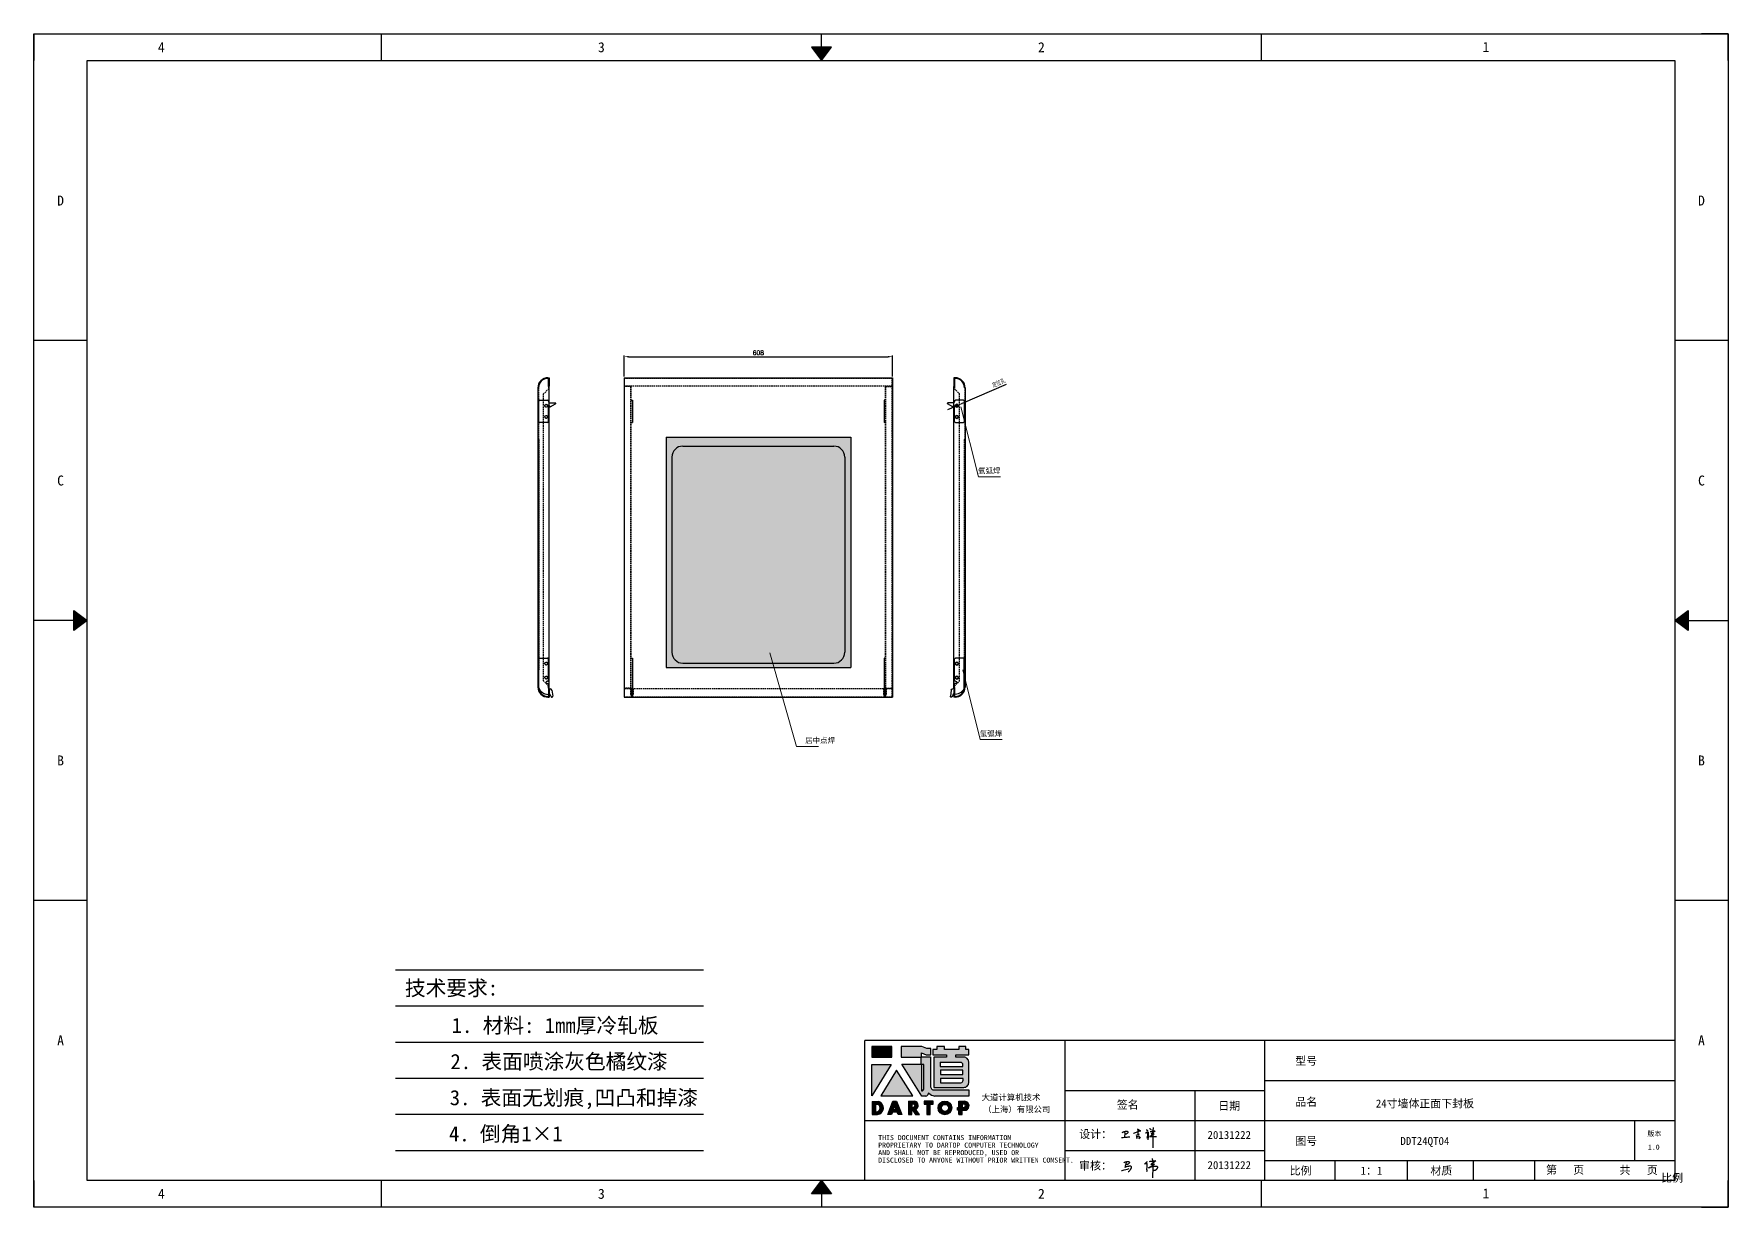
# Model space of a CAD drawing. Header units: millimetres. Extents: x 120943 to 145233, y 4425 to 40233.
# Drawn here: x 130429 to 134268, y 37574 to 40233 of the extents above; entities that cross this region are included whole.
import ezdxf
from ezdxf.enums import TextEntityAlignment as Align

# ---------------------------------------------------------------- set-up
doc = ezdxf.new("R2010")
doc.units = ezdxf.units.MM
doc.linetypes.add('DOT', pattern=[0.25, 0, -0.25])
doc.linetypes.add('HIDDEN2', pattern=[4.7625, 3.175, -1.5875])
for name, color, linetype in [('4', 7, 'Continuous'), ('hidden', 3, 'HIDDEN2'), ('print', 30, 'Continuous')]:
    doc.layers.add(name, color=color, linetype=linetype)
doc.layers.add('dim', color=2, linetype='Continuous', lineweight=9)
doc.styles.add('Dartop', font='SIMFANG.TTF')
doc.styles.add('HZ', font='SimSun.ttf')
doc.styles.add('hzHT', font='SIMHEI.TTF')
doc.styles.get("Standard").update_dxf_attribs({"font": 'txt', "bigfont": 'gbcbig.shx'})
doc.dimstyles.new('2-small', dxfattribs={"dimtxt": 10, "dimasz": 10, "dimexe": 3, "dimexo": 3, "dimgap": 4, "dimtad": 1, "dimtxsty": 'Standard', "dimcen": 5, "dimazin": 0, "dimtfac": 1, "dimtmove": 0, "dimatfit": 3, "dimfxl": 1, "dimarcsym": 0})

# ---------------------------------------------------------------- blocks, each defined once
blk = doc.blocks.new('*U527')
at = {"color": 254, "linetype": 'Continuous', "extrusion": (0, 0, -1)}
for points in [[(-17, 0.333), (-16.812, 0.25), (-17, 0.5)], [(-17, 0.333), (-17.188, 0.25), (-16.812, 0.25)], [(-17, 0.333), (-17, 0.5), (-17.188, 0.25)]]:
    blk.add_solid(points, dxfattribs=at)
blk = doc.blocks.new('*U526')
at = {"color": 254, "linetype": 'Continuous', "extrusion": (0, 0, -1)}
for points in [[(-33.167, 11), (-33, 11), (-33.25, 11.188)], [(-33.167, 11), (-33.25, 11.188), (-33.25, 10.812)], [(-33.167, 11), (-33.25, 10.812), (-33, 11)]]:
    blk.add_solid(points, dxfattribs=at)
blk = doc.blocks.new('*U528')
at = {"color": 254, "linetype": 'Continuous'}
for points in [[(17, 21.667), (17.188, 21.75), (16.812, 21.75)], [(17, 21.667), (16.812, 21.75), (17, 21.5)], [(17, 21.667), (17, 21.5), (17.188, 21.75)]]:
    blk.add_solid(points, dxfattribs=at)
blk = doc.blocks.new('*U525')
at = {"color": 254, "linetype": 'Continuous', "extrusion": (0, 0, -1)}
for points in [[(-0.833, 11), (-0.75, 10.812), (-0.75, 11.188)], [(-0.833, 11), (-0.75, 11.188), (-1, 11)], [(-0.833, 11), (-1, 11), (-0.75, 10.812)]]:
    blk.add_solid(points, dxfattribs=at)
blk = doc.blocks.new('dadao')
for p, q in [((48, 19.2), (44.9, 10.4)), ((44.9, 10.4), (51.2, 10.4)), ((51.2, 10.4), (48, 19.2))]:
    blk.add_line(p, q)
for points in [[(41.8, 121.6), (41.8, 143.7), (-0.4, 143.7), (-0.4, 121.6), (41.8, 121.6)], [(104.8, 122), (104.8, 130.3), (114.1, 126.3), (124.2, 126.3), (124.2, 139.6), (115.9, 139.6), (105.1, 143.9), (61.5, 143.9)], [(61.7, 144), (61.7, 121.3), (103.9, 121.3)], [(113.4, 38.7), (105.1, 38.7), (63, 106.5), (103.9, 106.5), (103.9, 120.9), (103.9, 121.3)], [(109.7, 53.6), (109.7, 106.2), (104.3, 106.2), (104.3, 50.4), (106.6, 50.4)], [(144.6, 94.4), (144.6, 84.8), (192, 84.8), (192, 94.1), (144.9, 94.1)], [(120.2, 45), (119.5, 45), (119.5, 44.6)], [(0, 28), (0, 0), (11.8, 0)], [(0.1, 28), (14, 28)], [(7.1, 21.8), (7.1, 6.1), (12, 6.1)], [(7.1, 21.8), (11.4, 21.8)], [(76.8, 28.2), (76.8, 0), (84.1, 0), (84.1, 11.1), (91.6, -0.1), (100.3, -0.1), (91.7, 11.1)], [(76.8, 28.2), (90.6, 28.2)], [(84, 22.7), (84, 15.3), (87.2, 15.3)], [(84, 22.7), (87.3, 22.7)], [(183.7, 0), (183.7, 9.6), (180.6, 9.6), (180.6, 14.9), (183.8, 14.9), (183.8, 28.1), (196.1, 28.1), (196.5, 28.1)], [(183.7, 0), (190.9, 0), (190.9, 9.6), (198.8, 9.6)], [(194.9, 22.3), (190.8, 22.3), (190.8, 15), (194.4, 15)]]:
    blk.add_lwpolyline(points)
blk.add_lwpolyline([(137.1, 144.2), (137.1, 137.9), (128.3, 137.9), (128.3, 126.5), (157.3, 126.5), (157.3, 121.5), (130.3, 121.5), (130.3, 57.5), (194.4, 57.5, 0.414214), (204.4, 67.5), (204.4, 111.3, 0.414214), (194.4, 121.3), (177.5, 121.3), (177.5, 126.3), (204.7, 126.3), (204.7, 137.7), (198.2, 137.7), (198.2, 143.9), (183.3, 143.9), (183.3, 138), (153, 138), (153, 144.2), (137.1, 144.2)], format="xyb", close=True)
for points in [[(104.8, 122), (123.4, 122), (123.4, 60, 0.414214), (131.4, 52), (204.8, 52), (204.8, 39.1), (131.7, 39.1)], [(144.3, 110.8), (144.3, 101.8), (192.3, 101.8), (192.3, 105.5, 0.414214), (187.3, 110.5), (144.3, 110.5)], [(144.6, 77), (144.6, 67.5), (187.6, 67.5, 0.414214), (192.6, 72.5), (192.6, 76.4), (144.6, 76.4)]]:
    blk.add_lwpolyline(points, format="xyb")
for points in [[(-0.3, 106.2), (40.4, 106.2), (-0.3, 39.7), (-0.3, 106.2)], [(51.7, 94.1), (18.4, 39.3), (86.2, 39.3)], [(43.8, 28.2), (51.8, 28.2), (62.6, -0.1), (55, -0.1), (53.2, 5), (42.9, 5), (41.1, 0), (33.6, 0)], [(110, 28.1), (110, 21.9), (116, 21.9), (116, -0.1), (123.2, -0.1), (123.2, 22), (129.2, 22), (129.2, 28.1), (110, 28.1)]]:
    blk.add_lwpolyline(points, close=True)
for radius in [14.5, 7.44]:
    blk.add_circle((154.2, 14.2), radius)
for centre, radius, start, end in [((99.2, 60.7), 12.6, 305.6399, 325.969), ((111.6, 46.7), 8.19, 282.9811, 347.6627), ((136, 61.7), 22.9, 226.7358, 259.3209), ((8.5, 13.9), 8.49, 294.2143, 69.7177), ((9.6, 14.2), 14.4, 278.6604, 72.3203), ((86.4, 19), 3.8, 282.527, 76.7196), ((88.6, 19.4), 8.95, 290.6073, 77.2124), ((193.7, 18.7), 3.8, 280.9891, 72.5513), ((195.7, 18.6), 9.51, 288.8959, 85.2442)]:
    blk.add_arc(centre, radius, start, end)
blk = doc.blocks.new('h')
for p, q in [((20768.1, -2360.9), (20773, -2359.1)), ((20769.5, -2366.9), (20769.8, -2370.6)), ((20769.8, -2370.6), (20770.9, -2378)), ((20770.9, -2378), (20771.5, -2370.6)), ((20772.4, -2369.3), (20774.9, -2367.8)), ((20773, -2359.1), (20784.1, -2355.2)), ((20773.3, -2331.8), (20775.3, -2338.7)), ((20789.1, -2340.9), (20773.5, -2331.9)), ((20775.3, -2338.7), (20775.6, -2351.2)), ((20775.6, -2351.2), (20775.5, -2357.3)), ((20782.2, -2369.2), (20780, -2377.1)), ((20780, -2377.1), (20788.3, -2371.3)), ((20780.1, -2366.4), (20780.8, -2366.4)), ((20781.9, -2367.4), (20782.2, -2369.2)), ((20845.7, -2343.5), (20848.4, -2353)), ((20848.9, -2370.3), (20847.9, -2424)), ((20848.4, -2353), (20848.9, -2370.3))]:
    blk.add_line(p, q)
for points in [[(20696.6, -2372.4, 0.002073), (20710.6, -2371.9, 0.016137), (20719.6, -2371.3, 0.008314), (20736.9, -2369.3)], [(20699.1, -2348.2, -0.029745), (20704.6, -2345.4, -0.046842), (20708.4, -2344.2, -0.00919), (20714.3, -2343, -0.018517), (20717.2, -2342.5, -0.037841), (20720.3, -2342.4, -0.039541), (20723.2, -2342.8, -0.149785), (20726, -2344.3, -0.204935), (20726.9, -2346.6, -0.074872), (20726.5, -2348.3, -0.061615), (20725.6, -2350.3, -0.034204), (20723.8, -2352.6, -0.045776), (20722.3, -2354.1, -0.054985), (20720.4, -2355.3, -0.036348), (20717.3, -2356.5, -0.067752), (20715.7, -2356.8, -0.043553), (20713.2, -2356.7)], [(20755, -2351.9, -0.024077), (20759.9, -2350.1, -0.013147), (20768.7, -2346.5, -0.00522), (20775.4, -2344.1, -0.018517), (20777.3, -2343.4, -0.008274), (20786.3, -2341, -0.039541), (20788.3, -2340.8, -0.079216), (20789.4, -2341, -0.204935)], [(20813.5, -2350.1, 0.007348), (20815.9, -2348.7, 0.008421), (20818, -2347.3, 0.009459), (20819.7, -2346.2, -0.016325), (20820.7, -2345.5, -0.173771), (20821.8, -2345.3, -0.085159), (20823.9, -2346, -0.125883), (20826, -2347.9, -0.160659), (20826.6, -2350.1, -0.010447), (20826.5, -2352.3, -0.008247), (20826.2, -2355.1, -0.002698), (20825.3, -2374, 0.001562), (20823.9, -2383.7, 0.016137)], [(20816.8, -2335, -0.053561), (20819.6, -2336.1, -0.075272), (20821.3, -2337.3, -0.005295), (20822.5, -2338.5, -0.009337), (20823.1, -2339.1, -0.026146), (20823.7, -2339.8, -0.016644), (20824.5, -2340.9)], [(20832.1, -2329.2, -0.053561), (20834.9, -2330.3, -0.075272), (20836.7, -2331.5, -0.005295), (20837.8, -2332.6, -0.009337), (20838.5, -2333.3, -0.026146), (20839, -2334, -0.016644), (20839.8, -2335.1)], [(20836, -2343.7, -0.02797), (20842.1, -2342.6, -0.048868), (20845.6, -2342.2, -0.00919), (20851.1, -2341.4, -0.018517), (20853.9, -2341.1, -0.037841), (20856.7, -2341.2, -0.039541), (20859.4, -2341.6, -0.018282), (20840.6, -2354.7, -0.000937)], [(20847.6, -2340.2, 0.021784), (20849.6, -2335.9, 0.028296), (20850.8, -2332.4, 0.008136), (20851.9, -2328.2, 0.028913), (20852.2, -2327, 0.08193), (20852.1, -2325.9, 0.075058), (20851.7, -2324.7, 0.275043)]]:
    blk.add_lwpolyline(points, format="xyb")
for points in [[(20711.3, -2343.5), (20711.3, -2343.5), (20711.5, -2355.8), (20710.7, -2368), (20710.6, -2371.9)], [(20821.5, -2350.6), (20822.4, -2359.2), (20822.2, -2364.9), (20821.7, -2369), (20821.3, -2376.3), (20823.6, -2368.5), (20827.2, -2366.3), (20829.5, -2366.3)], [(20840.6, -2354.7), (20850, -2354.7), (20855, -2354.3), (20845.9, -2361.1), (20840.5, -2364), (20833, -2367.5), (20863.2, -2367.4), (20865.9, -2367.3)]]:
    blk.add_lwpolyline(points)
for centre, radius, start, end in [((20773.7, -2371.2), 2.3, 121.9907, 163.60158), ((20787.5, -2406), 40.3, 100.61827, 108.24823), ((20780.8, -2367.6), 1.15, 9.4675, 90)]:
    blk.add_arc(centre, radius, start, end)
blk = doc.blocks.new('DDDDDD')
for p, q in [((19689.8, 37775.3), (19689.8, 37793.5)), ((19691.8, 37795.5), (19692.1, 37795.5)), ((19696.1, 37799.5), (19696.1, 37810.9)), ((19705.1, 37799.3), (19698, 37811.4)), ((19704.7, 37798.5), (19703.6, 37798.5)), ((19738.6, 37795.5), (19703.6, 37795.5)), ((19740.6, 37793.5), (19740.6, 37775.3)), ((19738.6, 37773.3), (19691.8, 37773.3))]:
    blk.add_line(p, q)
for centre in [(19702.5, 37790.5), (19727.9, 37790.5)]:
    blk.add_circle(centre, 3.25)
for centre, radius, start, end in [((19691.8, 37793.5), 2, 90, 180), ((19692.1, 37799.5), 4, 270, 0), ((19697.1, 37810.9), 1, 30.6997, 180), ((19703.6, 37797), 1.5, 90, 270), ((19704.7, 37799), 0.5, 270, 30.6997), ((19738.6, 37793.5), 2, 0, 90), ((19691.8, 37775.3), 2, 180, 270), ((19738.6, 37775.3), 2, 270, 0)]:
    blk.add_arc(centre, radius, start, end)
blk = doc.blocks.new('*D1632')
at = {"color": 0, "lineweight": -2}
for p, q in [((132632.8, 39438.6), (132532.7, 39395.7)), ((132517.6, 39389.1), (132523.5, 39391.7)), ((132508.4, 39385.2), (132499.2, 39381.2))]:
    blk.add_line(p, q, dxfattribs=at)
at = {"color": 0}
for points in [[(132532.1, 39397.2), (132533.4, 39394.1), (132523.5, 39391.7)], [(132507.7, 39386.7), (132509, 39383.7), (132517.6, 39389.1)]]:
    blk.add_solid(points, dxfattribs=at)
at = {"layer": 'Defpoints', "color": 0}
for p in [(132523.5, 39391.7, 78.2), (132517.6, 39389.1, 78.2)]:
    blk.add_point(p, dxfattribs=at)
at = {"color": 0, "insert": (132615.8, 39441.5), "char_height": 10, "attachment_point": 5, "rotation": 23.243}
blk.add_mtext('定位孔', dxfattribs=at)
blk = doc.blocks.new('GFARGAR')
for p, q in [((19842.4, 37776), (19842.4, 37794.2)), ((19894.9, 37796.2), (19844.4, 37796.2)), ((19894.9, 37793.7), (19894.9, 37796.2)), ((19899.9, 37793.7), (19899.9, 37796.2)), ((19908.9, 37796.2), (19899.9, 37796.2)), ((19912.4, 37799.7), (19912.4, 37800.2)), ((19915.4, 37803.7), (19928.7, 37805.7)), ((19924.6, 37799.1), (19930, 37801.9)), ((19910, 37774), (19844.4, 37774))]:
    blk.add_line(p, q)
for centre in [(19855.1, 37791.1), (19886.8, 37791.1)]:
    blk.add_circle(centre, 3.25)
for centre, radius, start, end in [((19844.4, 37794.2), 2, 90, 180), ((19897.4, 37793.7), 2.5, 180, 0), ((19908.9, 37799.7), 3.5, 270, 0), ((19900.9, 37796.2), 24, 292.1424, 356.2875), ((19915.9, 37800.2), 3.5, 98.5308, 180), ((19925.5, 37797.3), 2, 118.0725, 230.0086), ((19922.9, 37794.2), 2, 12.8853, 50.0086), ((19929, 37803.7), 2, 298.0725, 98.5308), ((19844.4, 37776), 2, 180, 270)]:
    blk.add_arc(centre, radius, start, end)
blk = doc.blocks.new('*D1093')
at = {"color": 0, "lineweight": -2}
for p, q in [((132632.8, 39438.6), (132532.7, 39395.7)), ((132517.6, 39389.1), (132523.5, 39391.7)), ((132508.4, 39385.2), (132499.2, 39381.2))]:
    blk.add_line(p, q, dxfattribs=at)
at = {"color": 0}
for points in [[(132532.1, 39397.2), (132533.4, 39394.1), (132523.5, 39391.7)], [(132507.7, 39386.7), (132509, 39383.7), (132517.6, 39389.1)]]:
    blk.add_solid(points, dxfattribs=at)
at = {"layer": 'Defpoints', "color": 0}
for p in [(132523.5, 39391.7, 78.2), (132517.6, 39389.1, 78.2)]:
    blk.add_point(p, dxfattribs=at)
at = {"color": 0, "insert": (132615.8, 39441.5), "char_height": 10, "attachment_point": 5, "rotation": 23.243}
blk.add_mtext('定位孔', dxfattribs=at)
blk = doc.blocks.new('*D1703')
at = {"layer": 'Defpoints', "color": 0}
for p in [(132374.9, 39501.6), (131766.9, 39454, 68.2), (132374.9, 39454, 68.2)]:
    blk.add_point(p, dxfattribs=at)
at = {"layer": 'dim', "color": 0, "lineweight": -2}
for p, q in [((131766.9, 39457), (131766.9, 39504.6)), ((131776.9, 39501.6), (132364.9, 39501.6)), ((132374.9, 39457), (132374.9, 39504.6))]:
    blk.add_line(p, q, dxfattribs=at)
at = {"layer": 'dim', "color": 0}
for points in [[(131776.9, 39503.3), (131776.9, 39499.9), (131766.9, 39501.6)], [(132364.9, 39503.3), (132364.9, 39499.9), (132374.9, 39501.6)]]:
    blk.add_solid(points, dxfattribs=at)
at = {"layer": 'dim', "color": 0, "insert": (132070.9, 39510.6), "char_height": 10, "attachment_point": 5}
blk.add_mtext('608', dxfattribs=at)

msp = doc.modelspace()

# ---------------------------------------------------------------- hatches: boundary and pattern name
for points in [[(132373.414, 37937.921), (132328.212, 37937.921), (132328.212, 37914.304), (132373.414, 37914.304)], [(132371.958, 37897.78), (132328.333, 37897.78), (132328.333, 37826.551)], [(132384.052, 37884.854), (132348.389, 37826.077), (132421.007, 37826.077)], [(132467.116, 37814.05), (132446.479, 37814.05), (132446.479, 37807.503), (132452.918, 37807.503), (132452.918, 37783.909), (132460.627, 37783.909), (132460.627, 37807.518), (132467.116, 37807.518)]]:
    msp.add_hatch(color=0).paths.add_polyline_path(points)
h = msp.add_hatch(color=0)
h.paths.add_polyline_path([(132440.965, 37923.568), (132450.941, 37919.258), (132461.727, 37919.258), (132461.727, 37933.533), (132452.828, 37933.533), (132441.234, 37938.112), (132394.773, 37938.112), (132394.773, 37913.97), (132439.979, 37913.97), (132439.979, 37913.481), (132439.979, 37898.051), (132396.142, 37898.051), (132441.231, 37825.487), (132450.16, 37825.487, 0.27937482), (132456.678, 37831.825), (132456.678, 37832.159), (132457.465, 37832.159, 0.14314537), (132469.757, 37825.904), (132548.108, 37825.904), (132548.108, 37839.666), (132469.424, 37839.666, -0.41421356), (132460.853, 37848.236), (132460.853, 37914.732), (132440.965, 37914.732)])
h.paths.add_polyline_path([(132440.435, 37897.742), (132446.179, 37897.741), (132446.179, 37841.422, -0.08893574), (132442.85, 37837.998), (132440.414, 37837.998)], flags=16)
h = msp.add_hatch(color=0)
h.paths.add_polyline_path([(132547.973, 37931.535), (132541.002, 37931.535), (132541.002, 37938.166), (132525.068, 37938.166), (132525.068, 37931.866), (132492.537, 37931.866), (132492.537, 37938.498), (132475.499, 37938.498), (132475.499, 37931.743), (132466.085, 37931.743), (132466.085, 37919.518), (132497.152, 37919.518), (132497.152, 37914.111), (132468.203, 37914.111), (132468.203, 37845.651), (132536.928, 37845.651, 0.41421356), (132547.641, 37856.364), (132547.641, 37903.247, 0.41421356), (132536.928, 37913.96), (132518.761, 37913.96), (132518.761, 37919.265), (132547.973, 37919.265)])
h.paths.add_polyline_path([(132529.338, 37902.354, -0.41421356), (132534.695, 37896.998), (132534.695, 37893.069), (132483.241, 37893.069), (132483.241, 37902.354)], flags=16)
h.paths.add_polyline_path([(132534.362, 37884.779), (132534.362, 37874.831), (132483.574, 37874.831), (132483.574, 37884.779)], flags=16)
h.paths.add_polyline_path([(132535.026, 37865.879), (132535.026, 37861.619, -0.41421356), (132529.67, 37856.262), (132483.574, 37856.262), (132483.574, 37865.879)], flags=16)
h = msp.add_hatch(color=0)
h.paths.add_polyline_path([(132343.62, 37813.943), (132328.653, 37813.943), (132328.653, 37783.998), (132341.258, 37783.998, 0.79301591)])
h.paths.add_polyline_path([(132341.48, 37790.556), (132336.247, 37790.556), (132336.247, 37807.385), (132340.902, 37807.385, -0.67136089)], flags=16)
h = msp.add_hatch(color=0)
h.paths.add_polyline_path([(132384.164, 37814.189), (132375.623, 37814.189), (132364.639, 37783.966), (132372.73, 37783.966), (132374.633, 37789.322), (132385.594, 37789.322), (132387.539, 37783.901), (132395.695, 37783.901)])
h.paths.add_polyline_path([(132383.499, 37795.096), (132376.709, 37795.096), (132380.042, 37804.592)], flags=16)
h = msp.add_hatch(color=0)
h.paths.add_polyline_path([(132425.681, 37814.168), (132410.962, 37814.168), (132410.962, 37783.95), (132418.74, 37783.95), (132418.74, 37795.929), (132426.735, 37783.842), (132436.135, 37783.842), (132426.933, 37795.853, 0.74405494)])
h.paths.add_polyline_path([(132418.669, 37800.402), (132418.669, 37808.337), (132422.146, 37808.337, -0.79680897), (132422.094, 37800.402)], flags=16)
h = msp.add_hatch(color=0)
h.paths.add_polyline_path([(132478.335, 37799.167, 1), (132509.364, 37799.167, 1)])
h.paths.add_polyline_path([(132501.82, 37799.167, -1), (132485.879, 37799.167, -1)], flags=16)
h = msp.add_hatch(color=0)
h.paths.add_polyline_path([(132539.126, 37814.096), (132538.681, 37814.096), (132525.559, 37814.096), (132525.559, 37799.994), (132522.077, 37799.994), (132522.077, 37794.269), (132525.502, 37794.269), (132525.502, 37784.003), (132533.163, 37784.003), (132533.163, 37794.309), (132541.581, 37794.309, 0.81230381)])
h.paths.add_polyline_path([(132533.049, 37800.033), (132533.049, 37807.921), (132537.409, 37807.921, -0.77821343), (132536.964, 37800.033)], flags=16)
at = {"layer": 'dim'}
h = msp.add_hatch(dxfattribs=at)
h.set_pattern_fill('HEX', color=256, style=0)
h.set_pattern_definition([(0, (-9358.2167, 342.907), (0, 5.49926), [3.175, -6.35]), (120, (-9358.2167, 342.907), (-4.76249886, -2.74963), [3.175, -6.35]), (60, (-9355.0417, 342.907), (-4.76249886, 2.74963), [3.175, -6.35])])
h.paths.add_polyline_path([(132280.786, 39319.301), (131861.786, 39319.301), (131861.786, 39129.608), (131861.786, 38797.301), (132280.786, 38797.301)])

# ---------------------------------------------------------------- linework, layer by layer
at = {"color": 0, "linetype": 'DOT'}
for p, q in [((130429.269, 40233.266), (134208.027, 40233.266)), ((130429.269, 37634.687), (130429.269, 40172.834)), ((134268.459, 40172.834), (134268.459, 37634.687)), ((134208.027, 37574.254), (130429.269, 37574.254))]:
    msp.add_line(p, q, dxfattribs=at)
at = {"color": 0}
for p, q in [((130429.269, 40233.266), (130429.269, 40172.834)), ((130429.269, 40233.266), (130429.269, 40233.266)), ((131216.639, 40172.834), (131216.639, 40233.266)), ((132213.769, 40203.05), (132213.769, 40233.266)), ((133210.898, 40172.834), (133210.898, 40233.266)), ((134268.459, 40233.266), (134208.027, 40233.266)), ((134268.459, 40172.834), (134268.459, 40233.266)), ((130550.133, 37634.687), (130550.133, 40172.834)), ((130550.133, 40172.834), (134147.595, 40172.834)), ((134147.595, 40172.834), (134147.595, 37634.687)), ((130550.133, 39538.297), (130429.269, 39538.297)), ((134268.459, 39538.297), (134147.595, 39538.297)), ((130519.917, 38903.76), (130429.269, 38903.76)), ((134177.811, 38903.76), (134268.459, 38903.76)), ((130550.133, 38269.223), (130429.269, 38269.223)), ((134268.459, 38269.223), (134147.595, 38269.223)), ((134147.595, 37951.955), (132311.971, 37951.955)), ((132311.971, 37634.687), (132311.971, 37951.955)), ((132765.211, 37951.955), (132765.211, 37634.687)), ((133218.452, 37634.687), (133218.452, 37951.955)), ((133218.452, 37861.307), (134147.595, 37861.307)), ((132765.211, 37838.645), (133218.452, 37838.645)), ((133059.818, 37838.645), (133059.818, 37634.687)), ((132311.971, 37770.659), (132765.211, 37770.659)), ((132765.211, 37770.659), (134147.595, 37770.659)), ((134056.947, 37680.011), (134056.947, 37770.659)), ((132765.211, 37702.673), (133218.452, 37702.673)), ((133218.452, 37680.011), (134147.595, 37680.011)), ((133377.914, 37634.687), (133377.914, 37680.011)), ((133542.249, 37634.687), (133542.249, 37680.011)), ((133691.645, 37634.687), (133691.645, 37680.011)), ((133830.327, 37634.687), (133830.327, 37680.011)), ((130429.269, 37634.687), (130429.269, 37574.254)), ((134147.595, 37634.687), (130550.133, 37634.687)), ((131216.639, 37574.254), (131216.639, 37634.687)), ((133210.898, 37574.254), (133210.898, 37634.687)), ((134268.459, 37574.254), (134268.459, 37634.687)), ((132213.769, 37604.471), (132213.769, 37574.254)), ((130429.269, 37574.254), (130429.269, 37574.254)), ((134208.027, 37574.254), (134268.459, 37574.254))]:
    msp.add_line(p, q, dxfattribs=at)
for p, q in [((131571.373, 39431.125, 78.203), (131571.373, 38752.945, 78.203)), ((131571.373, 39431.125, 78.203), (131571.373, 38752.945, 78.203)), ((131572.873, 39431.125, 78.203), (131572.373, 39431.125, 78.203)), ((131594.233, 39453.985, 78.203), (131596.773, 39453.985, 78.203)), ((131594.233, 39453.985, 78.203), (131596.773, 39453.985, 78.203)), ((131594.233, 39452.985, 78.203), (131595.773, 39452.985, 78.203)), ((131594.233, 39452.985, 78.203), (131595.773, 39452.985, 78.203)), ((131594.233, 39452.424, 78.203), (131595.773, 39452.424, 78.203)), ((131595.773, 39452.985, 78.203), (131595.773, 39434.985, 78.203)), ((131595.773, 39452.985, 78.203), (131595.773, 39434.985, 78.203)), ((131595.773, 39433.985, 78.203), (131595.773, 39452.424, 78.203)), ((131595.773, 39434.985, 78.203), (131596.773, 39434.985, 78.203)), ((131595.773, 39434.985, 78.203), (131596.773, 39434.985, 78.203)), ((131595.773, 39433.985, 78.203), (131596.773, 39433.985, 78.203)), ((131596.773, 39453.985, 78.203), (131596.773, 39434.985, 78.203)), ((131596.773, 39453.985, 78.203), (131596.773, 39434.985, 78.203)), ((131596.773, 38750.085, 78.203), (131596.773, 39433.985, 78.203)), ((131766.895, 39453.985, 72.715), (131766.895, 38752.945, 22.86)), ((131766.895, 39453.985, 68.157), (132374.895, 39453.985, 68.157)), ((131766.895, 39453.985, 72.715), (131766.895, 38752.945, 22.86)), ((131766.895, 39453.985, 68.157), (132374.895, 39453.985, 68.157)), ((132374.895, 39453.985, 72.562), (132374.895, 38730.085, 18.316)), ((132374.895, 39453.985, 68.157), (132374.895, 38730.085, 13.91)), ((132514.204, 39453.985, 78.203), (132514.204, 39434.985, 78.203)), ((132516.744, 39453.985, 78.203), (132514.204, 39453.985, 78.203)), ((132514.204, 39453.985, 78.203), (132514.204, 39434.985, 78.203)), ((132516.744, 39453.985, 78.203), (132514.204, 39453.985, 78.203)), ((132515.204, 39434.985, 78.203), (132514.204, 39434.985, 78.203)), ((132515.204, 39434.985, 78.203), (132514.204, 39434.985, 78.203)), ((132515.204, 39433.985, 78.203), (132514.204, 39433.985, 78.203)), ((132514.204, 38750.085, 78.203), (132514.204, 39433.985, 78.203)), ((132515.204, 39452.985, 78.203), (132515.204, 39434.985, 78.203)), ((132516.744, 39452.985, 78.203), (132515.204, 39452.985, 78.203)), ((132515.204, 39452.985, 78.203), (132515.204, 39434.985, 78.203)), ((132516.744, 39452.985, 78.203), (132515.204, 39452.985, 78.203)), ((132516.744, 39452.424, 78.203), (132515.204, 39452.424, 78.203)), ((132515.204, 39433.985, 78.203), (132515.204, 39452.424, 78.203)), ((132538.104, 39431.125, 78.203), (132538.604, 39431.125, 78.203)), ((132539.604, 39431.125, 78.203), (132539.604, 38752.945, 78.203)), ((132539.604, 39431.125, 78.203), (132539.604, 38752.945, 78.203)), ((131782.895, 39403.124, 73.645), (131785.395, 39403.124, 73.645)), ((131785.395, 39403.124, 73.645), (131785.395, 39352.324, 73.645)), ((132356.395, 39403.124, 78.203), (132356.395, 39352.324, 78.203)), ((132358.895, 39403.124, 78.203), (132356.395, 39403.124, 78.203)), ((131782.895, 39352.324, 73.645), (131785.395, 39352.324, 73.645)), ((132358.895, 39352.324, 78.203), (132356.395, 39352.324, 78.203)), ((131766.895, 39317.535, 45.508), (131766.895, 38730.085, 45.508)), ((131766.895, 39317.535, 45.508), (131766.895, 38730.085, 45.508)), ((131861.786, 39319.301), (132280.786, 39319.301)), ((131861.786, 39319.301), (131861.786, 38797.301)), ((132280.786, 39319.301), (132280.786, 38797.301)), ((131899.895, 39298.985, 60.947), (132241.895, 39298.985, 60.947)), ((131874.895, 39274.054, 59.079), (131874.895, 38831.915, 25.947)), ((132266.895, 39274.054, 59.079), (132266.895, 38831.915, 25.947)), ((131782.895, 38818.724, 78.203), (131785.395, 38818.724, 78.203)), ((131785.395, 38818.724, 78.203), (131785.395, 38750.085, 78.203)), ((132356.395, 38818.724, 78.203), (132356.395, 38750.085, 78.203)), ((132358.895, 38818.724, 78.203), (132356.395, 38818.724, 78.203)), ((131573.873, 38791.985, 42.513), (131572.373, 38791.985, 42.513)), ((131861.786, 38797.301), (132280.786, 38797.301)), ((131899.895, 38806.985, 24.079), (132241.895, 38806.985, 24.079)), ((131572.873, 38752.945, 78.203), (131572.373, 38752.945, 78.203)), ((131595.773, 38750.085, 78.203), (131596.773, 38750.085, 78.203)), ((131595.773, 38750.085, 78.203), (131595.773, 38731.645, 78.203)), ((131595.773, 38749.085, 78.203), (131595.773, 38731.085, 78.203)), ((131595.773, 38749.085, 78.203), (131596.773, 38749.085, 78.203)), ((131595.773, 38749.085, 78.203), (131595.773, 38731.085, 78.203)), ((131595.773, 38749.085, 78.203), (131596.773, 38749.085, 78.203)), ((131596.773, 38749.085, 78.203), (131596.773, 38730.085, 78.203)), ((131596.773, 38749.085, 78.203), (131596.773, 38730.085, 78.203)), ((131782.895, 38750.085, 78.203), (131782.895, 38730.189, 78.203)), ((131785.395, 38750.085, 78.203), (131785.395, 38730.189, 78.203)), ((132356.395, 38750.085, 78.203), (132356.395, 38730.189, 78.203)), ((132358.895, 38750.085, 78.203), (132358.895, 38730.189, 78.203)), ((132515.204, 38750.085, 78.203), (132514.204, 38750.085, 78.203)), ((132514.204, 38749.085, 78.203), (132514.204, 38730.085, 78.203)), ((132515.204, 38749.085, 78.203), (132514.204, 38749.085, 78.203)), ((132514.204, 38749.085, 78.203), (132514.204, 38730.085, 78.203)), ((132515.204, 38749.085, 78.203), (132514.204, 38749.085, 78.203)), ((132515.204, 38750.085, 78.203), (132515.204, 38731.645, 78.203)), ((132515.204, 38749.085, 78.203), (132515.204, 38731.085, 78.203)), ((132515.204, 38749.085, 78.203), (132515.204, 38731.085, 78.203)), ((132538.104, 38752.945, 78.203), (132538.604, 38752.945, 78.203)), ((131594.233, 38731.645, 78.203), (131595.773, 38731.645, 78.203)), ((131594.233, 38731.085, 78.203), (131595.773, 38731.085, 78.203)), ((131594.233, 38731.085, 78.203), (131595.773, 38731.085, 78.203)), ((131594.233, 38730.085, 78.203), (131596.773, 38730.085, 78.203)), ((131594.233, 38730.085, 78.203), (131596.773, 38730.085, 78.203)), ((131766.895, 38730.085, 22.86), (132374.895, 38730.085, 22.86)), ((131766.895, 38730.085, 22.86), (132374.895, 38730.085, 22.86)), ((131782.895, 38736.225, 78.203), (131785.395, 38736.225, 78.203)), ((131782.895, 38730.189, 78.203), (131785.395, 38730.189, 78.203)), ((132358.895, 38736.225, 78.203), (132356.395, 38736.225, 78.203)), ((132516.744, 38730.085, 78.203), (132514.204, 38730.085, 78.203)), ((132516.744, 38730.085, 78.203), (132514.204, 38730.085, 78.203)), ((132516.744, 38731.645, 78.203), (132515.204, 38731.645, 78.203)), ((132516.744, 38731.085, 78.203), (132515.204, 38731.085, 78.203)), ((132516.744, 38731.085, 78.203), (132515.204, 38731.085, 78.203)), ((132959.859, 37665.686), (132955.405, 37663.276)), ((132963.064, 37667.398), (132959.859, 37665.686)), ((132960.042, 37671.002), (132965.705, 37671.002)), ((132968.725, 37671.277), (132963.064, 37667.398)), ((132963.268, 37684.442), (132964.568, 37673.579)), ((132964.78, 37665.559), (132964.299, 37640.6)), ((132964.568, 37673.579), (132964.78, 37665.559)), ((132965.705, 37671.002), (132968.725, 37671.277))]:
    msp.add_line(p, q)
for points in [[(132213.769, 40172.834), (132236.431, 40203.05), (132191.107, 40203.05), (132213.769, 40172.834)], [(130550.133, 38903.76), (130519.917, 38881.098), (130519.917, 38926.422), (130550.133, 38903.76)], [(134147.595, 38903.76), (134177.811, 38926.422), (134177.811, 38881.098), (134147.595, 38903.76)], [(132213.769, 37634.687), (132236.431, 37604.471), (132191.107, 37604.471), (132213.769, 37634.687)]]:
    msp.add_lwpolyline(points, close=True, dxfattribs=at)
for points in [[(132898.806, 37674.921, -0.02974503), (132901.397, 37676.219, -0.04684215), (132903.151, 37676.783, -0.00919025), (132905.888, 37677.336, -0.01851715), (132907.26, 37677.535, -0.03784064), (132908.676, 37677.579, -0.03954126), (132910.022, 37677.413, -0.14978519), (132911.337, 37676.695, -0.20493524), (132911.739, 37675.654, -0.07487171), (132911.586, 37674.833, -0.06161465), (132911.139, 37673.924, -0.0342039), (132910.329, 37672.855, -0.04577587), (132909.603, 37672.161, -0.05498501), (132908.726, 37671.61, -0.03634791), (132907.272, 37671.031, -0.06775206), (132906.544, 37670.906, -0.04355337), (132905.399, 37670.965)], [(132955.405, 37663.276, -0.02974503), (132959.448, 37665.301, -0.04684215), (132962.184, 37666.181, -0.00919025), (132966.454, 37667.044, -0.01851715), (132968.595, 37667.354, -0.03784064), (132970.804, 37667.423, -0.03954126), (132972.903, 37667.163, -0.14978519), (132974.954, 37666.043, -0.20493524), (132975.582, 37664.42, -0.07487171), (132975.343, 37663.139, -0.06161465), (132974.646, 37661.721, -0.0342039), (132973.382, 37660.052, -0.04577587), (132972.249, 37658.971, -0.05498501), (132970.881, 37658.111, -0.03634791), (132968.613, 37657.208, -0.06775206), (132967.477, 37657.012, -0.04355337), (132965.691, 37657.105)], [(132957.262, 37677.683, -0.02797026), (132960.924, 37678.359, -0.04886788), (132963.046, 37678.586, -0.00919025), (132966.383, 37679.08, -0.01851715), (132968.051, 37679.233, -0.03784064), (132969.762, 37679.197, -0.03954126), (132971.375, 37678.91, -0.01828189), (132960.042, 37671.002, -0.0009369)]]:
    msp.add_lwpolyline(points, format="xyb")
msp.add_lwpolyline([(132904.517, 37677.072), (132904.517, 37677.072), (132903.651, 37671.762), (132902.225, 37666.769), (132901.293, 37663.705)])
for centre, radius, start, end in [((131594.233, 39431.125, 78.203), 22.86, 90, 180.000775), ((131594.233, 39431.125, 78.203), 22.86, 90, 180.000775), ((131594.233, 39431.125, 78.203), 21.86, 90, 180.000775), ((131594.233, 39431.125, 78.203), 21.86, 90, 180.000775), ((131594.173, 39431.125, 78.203), 21.3, 89.838603, 180), ((132516.744, 39431.125, 78.203), 22.86, 359.999225, 90), ((132516.744, 39431.125, 78.203), 22.86, 359.999225, 90), ((132516.744, 39431.125, 78.203), 21.86, 359.999225, 90), ((132516.744, 39431.125, 78.203), 21.86, 359.999225, 90), ((132516.804, 39431.125, 78.203), 21.3, 0, 90.161397), ((131594.233, 38752.945, 78.203), 22.86, 179.999221, 270), ((131594.233, 38752.945, 78.203), 22.86, 179.999221, 270), ((131594.233, 38752.945, 78.203), 21.86, 179.999221, 270), ((131594.233, 38752.945, 78.203), 21.86, 179.999221, 270), ((131594.173, 38752.945, 78.203), 21.3, 180, 270.161397), ((132516.744, 38752.945, 78.203), 22.86, 270, 0.000779), ((132516.744, 38752.945, 78.203), 21.86, 270, 0.000779), ((132516.804, 38752.945, 78.203), 21.3, 269.838603, 0), ((132516.744, 38752.945, 78.203), 22.86, 270, 0.000779), ((132516.744, 38752.945, 78.203), 21.86, 270, 0.000779), ((132915.929, 37638.373), 29.257, 113.202449, 120.017497), ((132909.062, 37654.392), 11.828, 102.47486, 113.202449), ((132926.201, 37576.924), 91.169, 100.36867, 102.47486), ((132913.836, 37644.502), 22.469, 96.125337, 100.36867), ((132912.639, 37655.658), 11.249, 87.457037, 96.125337), ((132912.681, 37656.602), 10.304, 78.399567, 87.457037), ((132914.136, 37663.691), 3.067, 44.324655, 78.399567), ((132907.008, 37667.07), 10.165, 324.910666, 333.348429), ((132911.952, 37665.223), 4.951, 326.76781, 340.871018), ((132915.113, 37664.645), 1.702, 357.998393, 44.324655), ((132913.45, 37664.703), 3.365, 340.871018, 357.998393), ((132924.072, 37710.869), 44.746, 299.265464, 300.9495), ((133025.444, 37335.796), 345.5, 102.46592, 103.2053), ((132789.997, 37838.806), 228.77, 313.366132, 315.296084), ((132950.898, 37671.688), 1.463, 52.375745, 91.291159), ((131664.21, 37713.19), 1288.39, 357.565664, 358.057278), ((132950.396, 37671.917), 1.676, 357.196828, 33.705179), ((132912.663, 37674.386), 39.498, 352.912546, 354.802684), ((132927.48, 37673.039), 24.62, 354.802684, 357.196828), ((132892.177, 37666.489), 9.578, 281.076982, 291.212632), ((132681.575, 38521.344), 889.914, 283.91895, 284.971512), ((132907.157, 37662.004), 7.545, 283.816254, 294.030509), ((132908.767, 37658.272), 3.48, 294.836428, 309.901134), ((132862.372, 37701.076), 66.577, 316.919563, 320.58866), ((132900.099, 37668.734), 16.928, 324.094808, 331.378357), ((132913.237, 37662.092), 2.261, 319.573073, 337.48549), ((133673.446, 37549.404), 730.2, 171.410173, 171.768083)]:
    msp.add_arc(centre, radius, start, end)
at = {"extrusion": (-9.23545e-15, -0.074727, 0.997204)}
msp.add_arc((131899.895, 39168.661, -2875.91), 25, 90, 180, dxfattribs=at)
at = {"extrusion": (-1.02365e-14, -0.074727, 0.997204)}
msp.add_arc((132241.895, 39168.661, -2875.91), 25, 0, 90, dxfattribs=at)
at = {"extrusion": (-1.04386e-14, -0.074727, 0.997204)}
msp.add_arc((131899.895, 38725.281, -2875.91), 25, 180, 270, dxfattribs=at)
at = {"extrusion": (-1.1678e-14, -0.074727, 0.997204)}
msp.add_arc((132241.895, 38725.281, -2875.91), 25, 270, 0, dxfattribs=at)
at = {"layer": 'Defpoints'}
for p, q in [((131248.965, 38112.207), (131946.522, 38112.207)), ((131248.965, 38030.307), (131946.522, 38030.307)), ((131248.965, 38030.307), (131946.522, 38030.307)), ((131248.965, 37948.407), (131946.522, 37948.407)), ((131248.965, 37866.507), (131946.522, 37866.507)), ((131248.965, 37784.607), (131946.522, 37784.607)), ((131248.965, 37702.707), (131946.522, 37702.707))]:
    msp.add_line(p, q, dxfattribs=at)
at = {"layer": 'dim'}
for p, q in [((132530.043, 39387.75, 78.203), (132569.815, 39229.421, 78.203)), ((132569.815, 39229.421, 78.203), (132619.448, 39229.421, 78.203)), ((132097.095, 38830.236, 65.061), (132157.508, 38618.289)), ((132534.104, 38792.017), (132573.877, 38633.687)), ((132573.877, 38633.687), (132623.51, 38633.687)), ((132157.508, 38618.289), (132207.141, 38618.289))]:
    msp.add_line(p, q, dxfattribs=at)
at = {"layer": 'hidden'}
for p, q in [((131572.373, 39431.125, 78.203), (131572.373, 38752.945, 78.203)), ((131595.773, 39428.985, 78.203), (131584.073, 39417.285, 78.203)), ((131595.773, 39433.985, 78.203), (131595.773, 39428.985, 78.203)), ((131766.895, 39452.985, 68.157), (132374.895, 39452.985, 68.157)), ((132374.895, 39434.985, 78.203), (131766.895, 39434.985, 78.203)), ((131767.895, 38731.645, 45.439), (131767.895, 39452.985, 45.439)), ((131782.895, 39433.985, 45.439), (131767.895, 39433.985, 45.439)), ((131781.895, 38750.085, 45.439), (131781.895, 39433.985, 45.439)), ((131781.895, 39428.985, 45.439), (131782.895, 39428.985, 45.439)), ((131782.895, 38750.085, 45.439), (131782.895, 39433.985, 45.439)), ((132358.895, 38750.085, 45.439), (132358.895, 39433.985, 45.439)), ((132358.895, 39433.985, 45.439), (132373.895, 39433.985, 45.439)), ((132359.895, 39428.985, 45.439), (132358.895, 39428.985, 45.439)), ((132359.895, 38750.085, 45.439), (132359.895, 39433.985, 45.439)), ((132373.895, 38731.645, 45.439), (132373.895, 39452.985, 45.439)), ((132374.895, 39452.424, 45.439), (132373.895, 39452.424, 45.439)), ((132515.204, 39433.985, 78.203), (132515.204, 39428.985, 78.203)), ((132515.204, 39428.985, 78.203), (132526.904, 39417.285, 78.203)), ((132538.604, 39431.125, 78.203), (132538.604, 38752.945, 78.203)), ((131584.073, 38766.785, 78.203), (131584.073, 39417.285, 78.203)), ((131781.895, 39417.285, 45.439), (131782.895, 39417.285, 45.439)), ((132359.895, 39417.285, 45.439), (132358.895, 39417.285, 45.439)), ((132526.904, 38766.785, 78.203), (132526.904, 39417.285, 78.203)), ((131573.873, 39313.985, 42.513), (131572.373, 39313.985, 42.513)), ((131573.873, 39313.985, 78.203), (131573.873, 38791.985, 78.203)), ((132537.104, 39313.985, 78.203), (132537.104, 38791.985, 78.203)), ((132537.104, 39313.985, 42.513), (132538.604, 39313.985, 42.513)), ((132537.104, 38791.985, 42.513), (132538.604, 38791.985, 42.513)), ((131595.773, 38755.085, 78.203), (131584.073, 38766.785, 78.203)), ((131595.773, 38750.085, 78.203), (131595.773, 38755.085, 78.203)), ((131781.395, 38749.085, 78.203), (131766.895, 38749.085, 78.203)), ((131782.895, 38750.085, 45.439), (131767.895, 38750.085, 45.439)), ((131781.395, 38749.085, 8.289), (131781.395, 38735.085, 8.289)), ((131781.895, 38766.785, 45.439), (131782.895, 38766.785, 45.439)), ((131781.895, 38755.085, 45.439), (131782.895, 38755.085, 45.439)), ((132354.895, 38749.085, 78.203), (131786.895, 38749.085, 78.203)), ((131786.895, 38749.085, 8.289), (131786.895, 38735.085, 8.289)), ((132354.895, 38749.085, 8.289), (132354.895, 38735.085, 8.289)), ((132359.895, 38766.785, 45.439), (132358.895, 38766.785, 45.439)), ((132359.895, 38755.085, 45.439), (132358.895, 38755.085, 45.439)), ((132358.895, 38750.085, 45.439), (132373.895, 38750.085, 45.439)), ((132374.895, 38749.085, 78.203), (132360.395, 38749.085, 78.203)), ((132360.395, 38749.085, 8.289), (132360.395, 38735.085, 8.289)), ((132515.204, 38755.085, 78.203), (132526.904, 38766.785, 78.203)), ((132515.204, 38750.085, 78.203), (132515.204, 38755.085, 78.203)), ((131766.895, 38731.085, 68.157), (132374.895, 38731.085, 68.157)), ((131786.895, 38735.085, -30.234), (131781.395, 38735.085, -30.414)), ((132354.895, 38735.085, -30.234), (132360.395, 38735.085, -30.414)), ((132374.895, 38731.645, 45.439), (132373.895, 38731.645, 45.439))]:
    msp.add_line(p, q, dxfattribs=at)
for centre in [(131590.423, 39390.424, 78.203), (132520.554, 39390.424, 78.203), (131590.423, 39365.024, 78.203), (132520.554, 39365.024, 78.203), (131590.423, 38806.024, 78.203), (131590.423, 38774.274, 78.203), (132520.554, 38806.024, 78.203), (132520.554, 38774.274, 78.203)]:
    msp.add_circle(centre, 3.25, dxfattribs=at)
at = {"layer": 'print'}
msp.add_lwpolyline([(130429.269, 40233.266), (134268.459, 40233.266), (134268.459, 37574.254), (130429.269, 37574.254)], close=True, dxfattribs=at)

# ---------------------------------------------------------------- block references
at = {"color": 0, "linetype": 'Continuous', "xscale": 120.8641592944157, "yscale": 120.8641592953105, "zscale": 120.8641592953117}
for name, p in [('*U528', (130159.078, 37574.254)), ('*U525', (130429.269, 37574.254)), ('*U526', (130159.078, 37574.254)), ('*U527', (130159.078, 37574.254))]:
    msp.add_blockref(name, p, dxfattribs=at)
at = {"rotation": 270}
for name, p in [('DDDDDD', (93799.964, 59092.927, 78.203)), ('GFARGAR', (93799.278, 58661.101, 78.203))]:
    msp.add_blockref(name, p, dxfattribs=at)
at = {"xscale": -1, "rotation": 90}
for name, p in [('DDDDDD', (170311.012, 59092.927, 78.203)), ('GFARGAR', (170311.698, 58661.101, 78.203))]:
    msp.add_blockref(name, p, dxfattribs=at)
at = {"color": 0}
for name, p, xscale, yscale, zscale in [('dadao', (132328.653, 37783.998), 1.071295957298688, 1.071295957380318, 1.071295957390263), ('h', (123273.481, 38835.057), 0.4648446119095898, 0.4648446119118489, 0.4648446119116801)]:
    msp.add_blockref(name, p, dxfattribs=dict(at, xscale=xscale, yscale=yscale, zscale=zscale))

# ---------------------------------------------------------------- texts
for s, height, style, p in [('4', 22.662, 'Dartop', (130718.075, 40203.05)), ('3', 22.662, 'Dartop', (131715.204, 40203.05)), ('2', 22.662, 'Dartop', (132712.333, 40203.05)), ('1', 22.662, 'Dartop', (133719.793, 40203.769)), ('D', 22.662, 'Dartop', (130489.701, 39855.565)), ('D', 22.662, 'Dartop', (134208.027, 39855.565)), ('氩弧焊', 12.0864, 'hzHT', (132594.016, 39243.117, 78.203)), ('C', 22.662, 'Dartop', (130489.701, 39221.029)), ('C', 22.662, 'Dartop', (134208.027, 39221.029)), ('居中点焊', 12.0864, 'hzHT', (132210.931, 38631.985)), ('氩弧焊', 12.0864, 'hzHT', (132598.078, 38647.383)), ('B', 22.662, 'Dartop', (130489.701, 38586.492)), ('B', 22.662, 'Dartop', (134208.027, 38586.492)), ('A', 22.662, 'Dartop', (130489.701, 37951.955)), ('A', 22.662, 'Dartop', (134208.027, 37951.955)), ('型号', 18.1296, 'hzHT', (133312.512, 37905.839)), ('签名', 18.1296, 'hzHT', (132907.955, 37806.127)), ('品名', 18.1296, 'hzHT', (133312.512, 37812.769)), ('24寸墙体正面下封板', 18.1296, 'hzHT', (133581.363, 37809.05)), ('日期', 18.1296, 'hzHT', (133137.999, 37803.896)), ('20131222', 18.1296, 'hzHT', (133137.999, 37737.802)), ('版本', 11.331, 'hzHT', (134101.398, 37740.577)), ('图号', 18.1296, 'hzHT', (133312.512, 37724.154)), ('DDT24QT04', 18.1296, 'hzHT', (133581.363, 37724.154)), ('1.0', 11.331, 'Dartop', (134100.035, 37710.295)), ('20131222', 18.1296, 'hzHT', (133137.999, 37669.483)), ('比例', 18.1296, 'hzHT', (133299.871, 37656.877)), ('1：1', 18.1296, 'hzHT', (133460.134, 37656.877)), ('材质', 18.1296, 'hzHT', (133618.621, 37656.877)), ('第   页', 18.1296, 'hzHT', (133899.072, 37658.757)), ('共   页', 18.1296, 'hzHT', (134065.609, 37658.097)), ('比例', 18.1296, 'hzHT', (134141.677, 37640.589)), ('4', 22.662, 'Dartop', (130718.075, 37604.471)), ('3', 22.662, 'Dartop', (131715.204, 37604.471)), ('2', 22.662, 'Dartop', (132712.333, 37604.471)), ('1', 22.662, 'Dartop', (133719.793, 37605.189))]:
    msp.add_text(s, height=height, dxfattribs=dict(at, style=style)).set_placement(p, align=Align.MIDDLE_CENTER)
at = {"style": 'HZ'}
for s, p in [('技术要求:', (131375.647, 38070.873)), ('1. 材料: 1mm厚冷轧板', (131610.363, 37986.144)), ('    2. 表面喷涂灰色橘纹漆    ', (131619.461, 37904.244)), ('3. 表面无划痕,凹凸和掉漆', (131653.038, 37822.344)), ('4. 倒角1×1         ', (131603.921, 37740.444))]:
    msp.add_text(s, height=34.398, dxfattribs=at).set_placement(p, align=Align.MIDDLE_CENTER)
at = {"color": 0, "style": 'hzHT'}
for s, height, p in [('设计：', 18.1296, (132798.129, 37730.593)), ('AND SHALL NOT BE REPRODUCED, USED OR', 11.33101, (132342.562, 37692.136)), ('THIS DOCUMENT CONTAINS INFORMATION', 11.33101, (132342.562, 37726.129)), ('PROPRIETARY TO DARTOP COMPUTER TECHNOLOGY', 11.33101, (132342.562, 37709.132)), ('DISCLOSED TO ANYONE WITHOUT PRIOR WRITTEN CONSENT.', 11.33101, (132342.562, 37675.139)), ('审核：', 18.1296, (132797.859, 37659.201))]:
    msp.add_text(s, height=height, dxfattribs=at).set_placement(p)
at = {"layer": '4', "color": 0, "style": 'hzHT'}
for s, p in [('大道计算机技术', (132576.919, 37816.128)), ('（上海）有限公司', (132580.34, 37789.028))]:
    msp.add_text(s, height=13.5972, dxfattribs=at).set_placement(p)

# ---------------------------------------------------------------- dimensions: what is measured, and where the dimension line sits
for p1, p2, picture, middle in [((132517.568, 39389.142, 78.203), (132523.54, 39391.707, 78.203), '*D1632', (132619.511, 39432.925)), ((132517.568, 39389.142, 156.406), (132523.54, 39391.707, 156.406), '*D1093', (132619.511, 39432.925, 78.203))]:
    dim = msp.add_diameter_dim_2p(p1=p1, p2=p2, text='定位孔', dimstyle='2-small', override={"dimpost": '\\X'})
    dim.commit()
    dim.dimension.update_dxf_attribs({"geometry": picture, "text_midpoint": middle, "dimtype": 163})
at = {"layer": 'dim'}
dim = msp.add_linear_dim(base=(132374.895, 39501.615), p1=(131766.895, 39453.985, 68.157), p2=(132374.895, 39453.985, 68.157), dimstyle='2-small', override={"dimpost": '\\X', "dimfxl": 0.18}, dxfattribs=at)
dim.commit()
dim.dimension.update_dxf_attribs({"geometry": '*D1703', "text_midpoint": (132070.895, 39510.615)})

doc.saveas('drawing.dxf')
